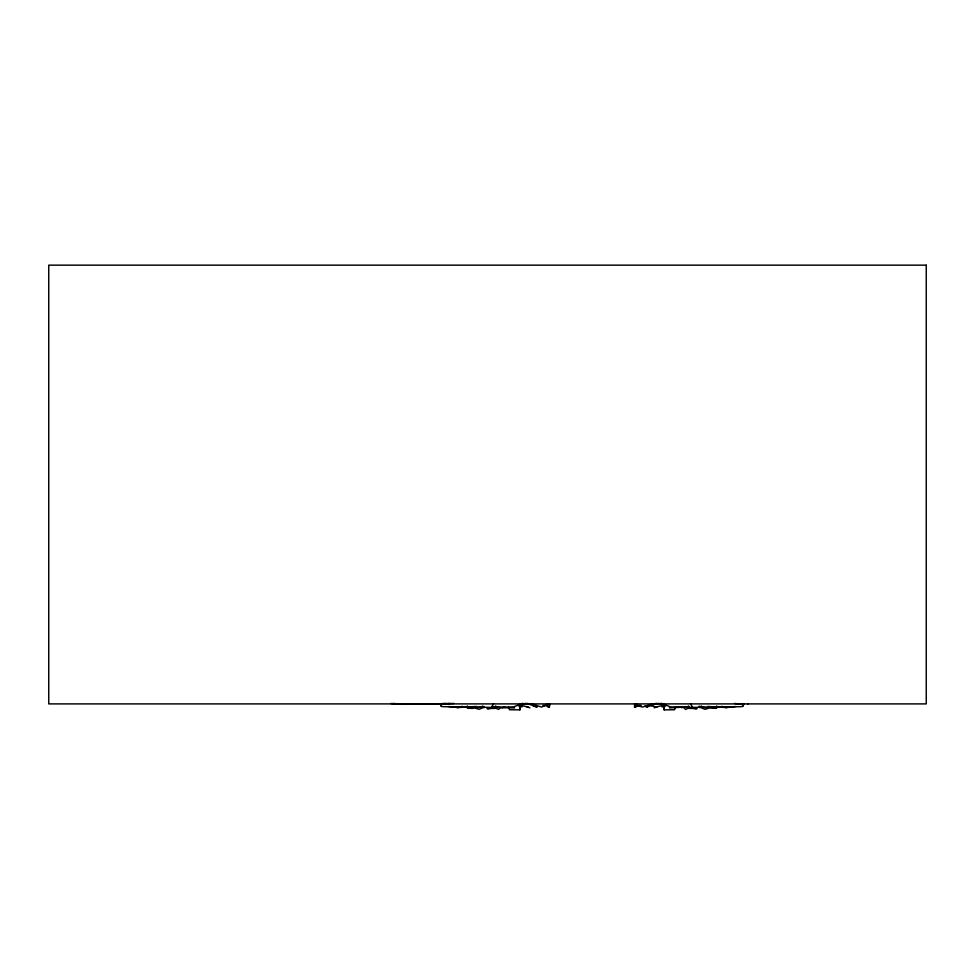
<?xml version="1.0" encoding="UTF-8"?>
<svg xmlns="http://www.w3.org/2000/svg" width="975" height="975" viewBox="0 0 975 975"><rect width="100%" height="100%" fill="white"/><g stroke="black" fill="none" stroke-linecap="round" stroke-linejoin="round"><path stroke-width="1.46" d="M483.893 706.643L471.912 708.447L467.257 707.74L467.354 705.985M675.638 707.009L674.529 709.763L664.17 709.849L664.402 707.033M641.184 705.461L638.198 705.461L634.603 707.216L634.859 704.754L637.406 703.706M508.45 707.009L509.559 709.763L519.907 709.849L520.345 705.985M634.603 707.033L635.188 704.462M549.486 703.706C550.863 705.997 547.731 707.96 549.486 707.033M661.184 703.267L670.398 706.863L692.603 707.387L740.598 706.692L742.706 706.424L743.413 704.401M742.706 706.424L744.023 703.621L741.829 704.23L734.553 703.438M440.493 704.547L441.37 706.424L443.479 706.692L491.485 707.387L493.545 703.779M494.118 707.826L495.739 705.937M635.395 707.387L637.053 705.047M635.042 707.387L636.797 705.547L642.586 707.033L652.763 703.877L658.99 703.438M699.794 707.655L701.549 705.985M500.492 707.533L498.505 709.41L495.775 708.179M522.893 703.267L513.679 706.863L491.485 707.387M688.301 708.179L685.583 709.41L682.598 706.595M484.209 707.216L479.018 709.325L475.666 708.264M493.289 706.692L502.015 707.74L504.648 706.777M654.164 707.826L657.906 706.558M657.065 703.523L647.327 706.863M708.423 708.264L705.059 709.325L699.867 707.216M694.882 708.703L697.076 708.618L688.387 708.35M476.665 706.473L457.165 707.57L465.684 706.595M716.735 705.985L716.82 707.74C710.946 708.764 704.706 707.631 698.99 706.229M520.784 704.73L524.83 703.706M653.482 704.096L655.968 703.487M545.452 705.547L541.503 707.033L531.314 703.877L525.086 703.438M669.435 707.911L689.398 706.777M518.42 705.9L521.138 705.376L528.158 707.033M462.418 706.424L456.909 707.472L448.573 706.509M735.516 706.509L727.179 707.472L721.658 706.424M442.248 704.23L449.536 703.438M442.796 703.67L445.77 703.426M453.911 703.463L404.893 704.316L393.059 703.463M660.745 703.621L659.258 703.706L664.645 705.071M520.26 706.863L522.198 706.777M495.69 708.35L487 708.618L489.194 708.703M467.257 707.74L471.315 707.631M542.904 705.461L545.89 705.461L548.693 707.387M502.015 707.74L514.642 707.911M682.463 706.985L685.23 707.033M712.774 707.631L716.82 707.74M661.891 706.777L663.817 706.863M390.695 703.487L396.642 703.962M718.404 706.595L726.911 707.57L707.411 706.473M546.67 703.706L549.217 704.754L549.303 706.863M536.762 706.863L527.024 703.523M651.093 705.717L655.919 707.033L662.939 705.376L665.669 705.9L663.646 704.584M526.171 706.558L529.913 707.826M679.441 706.777L682.073 707.74M532.984 705.717L536.933 707.216M644.755 706.156L647.144 707.216M482.528 705.985L484.283 707.655M547.292 705.547L549.047 707.387M688.35 705.937L689.971 707.826M690.532 703.779L692.603 707.387M440.676 704.401L441.37 706.424M663.731 705.985L664.17 709.849M519.675 707.033L519.907 709.849M634.603 703.706L634.603 707.216M523.331 703.621L523.331 704.23M748.325 703.792L747.618 704.145L748.325 703.792M455.593 706.863L456.202 707.216L455.593 706.863M926.25 265.151L48.75 265.151L48.75 703.901L926.25 703.901L926.25 265.151"/></g></svg>
